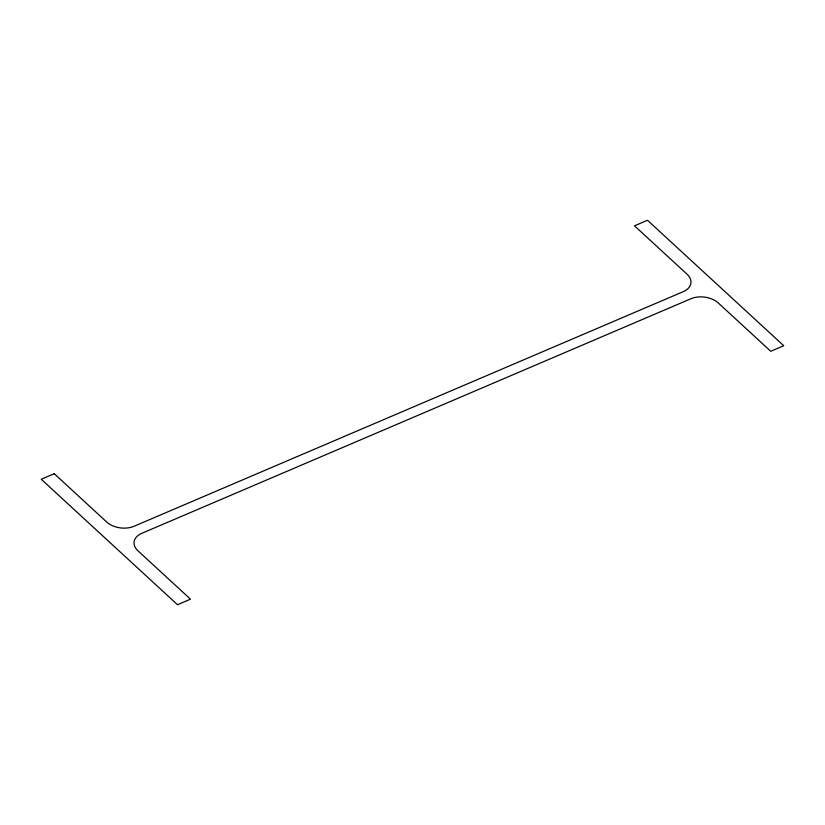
<?xml version="1.0" encoding="UTF-8"?>
<svg xmlns="http://www.w3.org/2000/svg" width="825" height="825" viewBox="0 0 825 825"><rect width="100%" height="100%" fill="white"/><g stroke="black" fill="none" stroke-linecap="round" stroke-linejoin="round"><path stroke-width="1.24" d="M54.244 473.705L41.25 479.253L177.499 604.725L190.493 599.177L137.971 550.822A19.573 12.612 6.2 0 1 141.766 533.332L690.917 298.743A19.573 12.612 6.2 0 1 718.245 302.93L770.756 351.295L783.75 345.747L647.501 220.275L634.507 225.823L687.029 274.178A19.573 12.612 6.2 0 1 683.234 291.668L134.083 526.257A19.573 12.612 6.2 0 1 106.755 522.07L54.244 473.705"/></g></svg>
